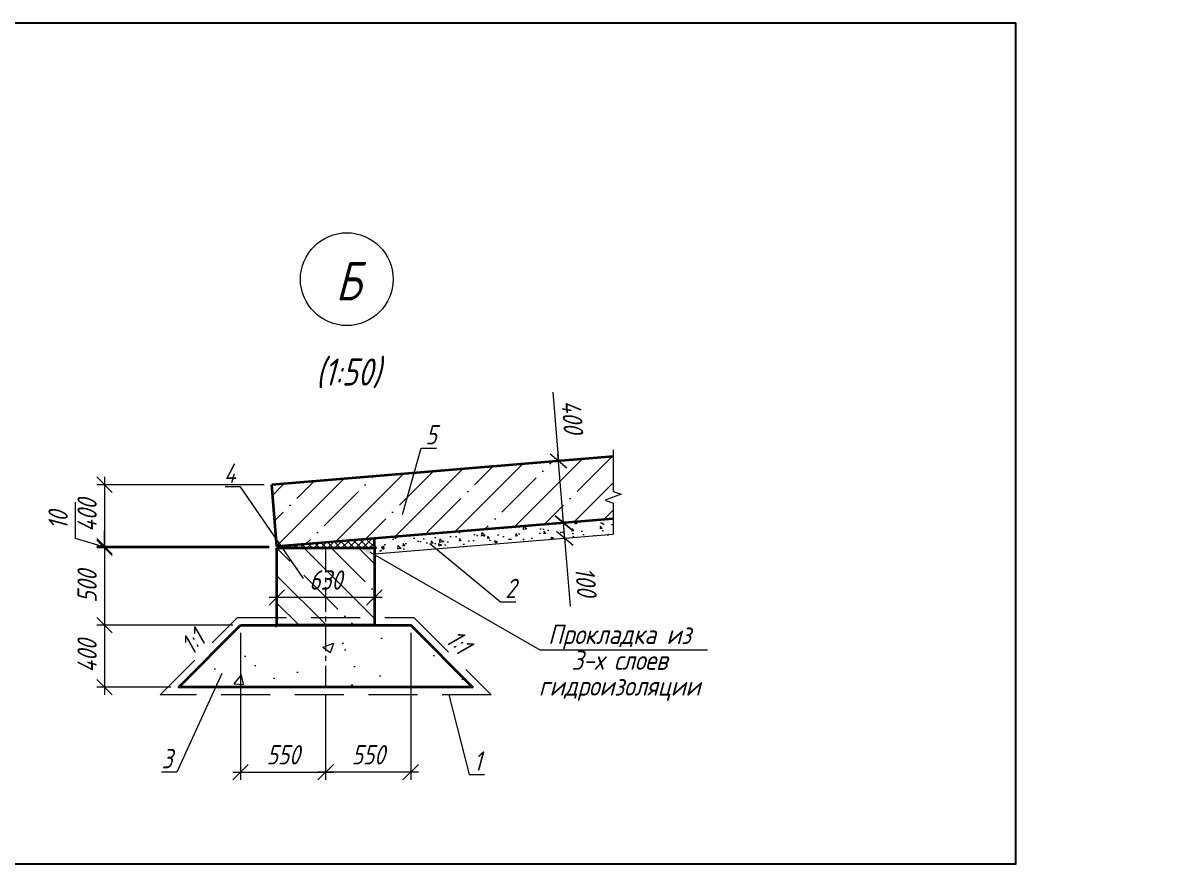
# Model space of a CAD drawing. Header units: millimetres. Extents: x 6546658 to 12951752, y -1354198 to 1102852.
# Drawn here: x 11588978 to 11596376, y -31422 to -25984 of the extents above; entities that cross this region are included whole.
import ezdxf
from ezdxf import colors
from ezdxf.entities.mleader import LeaderData, LeaderLine
from ezdxf.math import Vec2, Vec3

# ---------------------------------------------------------------- set-up
doc = ezdxf.new("R2010")
doc.units = ezdxf.units.MM
doc.linetypes.add('осевая', pattern=[50.8, 31.75, -6.35, 6.35, -6.35])
doc.linetypes.add('штриховая', pattern=[19.05, 12.7, -6.35])
doc.layers.get('Defpoints').update_dxf_attribs({"color": 254, "lineweight": 0})
for name, color, linetype, lineweight in [('ИС_Med', 7, 'Continuous', 35), ('ИС_TXT', 4, 'Continuous', 18), ('ИС_TXT_ЗГЛ', 1, 'Continuous', 35), ('ИС_МВН', 3, 'Continuous', 18), ('ИС_Невид', 4, 'штриховая', 18), ('ИС_Ось', 1, 'осевая', 18), ('ИС_РЗМ', 3, 'Continuous', 18), ('ИС_Тон', 3, 'Continuous', 18), ('ИС_Штр', 3, 'Continuous', 9), ('ИС_Штриховка', 2, 'Continuous', 9)]:
    doc.layers.add(name, color=color, linetype=linetype, lineweight=lineweight)
doc.styles.add('0', font='isocpeur.ttf', dxfattribs={"width": 0.8, "oblique": 15})
doc.dimstyles.new('М50', dxfattribs={"dimscale": 50, "dimtxt": 2.5, "dimasz": 2, "dimexe": 1, "dimexo": 1, "dimgap": 1, "dimtad": 1, "dimdec": 0, "dimtxsty": '0', "dimblk1": 'OBLIQUE', "dimblk2": 'OBLIQUE', "dimsah": 1, "dimcen": 2.5, "dimdle": 1, "dimclrd": 256, "dimclre": 256, "dimclrt": 256, "dimaunit": 1, "dimadec": 0, "dimazin": 0, "dimtfac": 0.75, "dimtdec": 0, "dimtmove": 1, "dimatfit": 2, "dimldrblk": 'OBLIQUE', "dimfxl": 1, "dimtolj": 1, "dimtzin": 0, "dimlwd": -1, "dimlwe": -1, "dimarcsym": 0})

# ---------------------------------------------------------------- blocks, each defined once
blk = doc.blocks.new('_Oblique')
at = {"color": 0, "linetype": 'ByBlock', "lineweight": -2}
blk.add_line((-0.5, -0.5), (0.5, 0.5), dxfattribs=at)
blk = doc.blocks.new('*D147')
at = {"layer": 'Defpoints', "color": 0, "transparency": 16777216}
for p in [(11590587.3, -28968.8, -207821.8), (11589505.5, -29367.4), (11590620.1, -29367.4, -207821.8)]:
    blk.add_point(p, dxfattribs=at)
at = {"layer": 'ИС_РЗМ', "transparency": 16777216}
for p, q in [((11589505.5, -28918.8), (11589505.5, -29417.4)), ((11590537.3, -28968.8), (11589455.5, -28968.8)), ((11590570.1, -29367.4), (11589455.5, -29367.4))]:
    blk.add_line(p, q, dxfattribs=at)
at = {"layer": 'ИС_РЗМ', "transparency": 16777216, "xscale": 100, "yscale": 100, "zscale": 100}
for p, rotation in [((11589505.5, -28968.8), 90), ((11589505.5, -29367.4), 270)]:
    blk.add_blockref('_Oblique', p, dxfattribs=dict(at, rotation=rotation))
at = {"layer": 'ИС_РЗМ', "transparency": 16777216, "insert": (11589393, -29168.1), "char_height": 125, "attachment_point": 5, "rotation": 90, "style": '0'}
blk.add_mtext('\\A1;400', dxfattribs=at)
blk = doc.blocks.new('*D148')
at = {"layer": 'Defpoints', "color": 0, "transparency": 16777216}
for p in [(11590620.1, -29377.4, -207821.8), (11589505.5, -29877.4), (11590385.1, -29877.4, -207821.8)]:
    blk.add_point(p, dxfattribs=at)
at = {"layer": 'ИС_РЗМ', "transparency": 16777216}
for p, q in [((11589505.5, -29327.4), (11589505.5, -29927.4)), ((11590570.1, -29377.4), (11589455.5, -29377.4)), ((11590335.1, -29877.4), (11589455.5, -29877.4))]:
    blk.add_line(p, q, dxfattribs=at)
at = {"layer": 'ИС_РЗМ', "transparency": 16777216, "xscale": 100, "yscale": 100, "zscale": 100}
for p, rotation in [((11589505.5, -29377.4), 90), ((11589505.5, -29877.4), 270)]:
    blk.add_blockref('_Oblique', p, dxfattribs=dict(at, rotation=rotation))
at = {"layer": 'ИС_РЗМ', "transparency": 16777216, "insert": (11589393, -29627.4), "char_height": 125, "attachment_point": 5, "rotation": 90, "style": '0'}
blk.add_mtext('\\A1;500', dxfattribs=at)
blk = doc.blocks.new('*D149')
at = {"layer": 'Defpoints', "color": 0, "transparency": 16777216}
for p in [(11590385.1, -29877.4, -207821.8), (11590935.1, -30277.4, -207821.8), (11590935.1, -30827.4)]:
    blk.add_point(p, dxfattribs=at)
at = {"layer": 'ИС_РЗМ', "transparency": 16777216}
for p, q in [((11590385.1, -29927.4), (11590385.1, -30877.4)), ((11590935.1, -30327.4), (11590935.1, -30877.4)), ((11590335.1, -30827.4), (11590985.1, -30827.4))]:
    blk.add_line(p, q, dxfattribs=at)
at = {"layer": 'ИС_РЗМ', "transparency": 16777216, "xscale": 100, "yscale": 100, "zscale": 100, "rotation": 180}
blk.add_blockref('_Oblique', (11590385.1, -30827.4), dxfattribs=at)
at = {"layer": 'ИС_РЗМ', "transparency": 16777216, "xscale": 100, "yscale": 100, "zscale": 100}
blk.add_blockref('_Oblique', (11590935.1, -30827.4), dxfattribs=at)
at = {"layer": 'ИС_РЗМ', "transparency": 16777216, "insert": (11590660.1, -30714.9), "char_height": 125, "attachment_point": 5, "style": '0'}
blk.add_mtext('\\A1;550', dxfattribs=at)
blk = doc.blocks.new('*D150')
at = {"layer": 'Defpoints', "color": 0, "transparency": 16777216}
for p in [(11591485.1, -29877.4, -207821.8), (11590935.1, -30277.4, -207821.8), (11590935.1, -30827.4)]:
    blk.add_point(p, dxfattribs=at)
at = {"layer": 'ИС_РЗМ', "transparency": 16777216}
for p, q in [((11591485.1, -29927.4), (11591485.1, -30877.4)), ((11590935.1, -30327.4), (11590935.1, -30877.4)), ((11591535.1, -30827.4), (11590885.1, -30827.4))]:
    blk.add_line(p, q, dxfattribs=at)
at = {"layer": 'ИС_РЗМ', "transparency": 16777216, "xscale": 100, "yscale": 100, "zscale": 100, "rotation": 180}
blk.add_blockref('_Oblique', (11590935.1, -30827.4), dxfattribs=at)
at = {"layer": 'ИС_РЗМ', "transparency": 16777216, "xscale": 100, "yscale": 100, "zscale": 100}
blk.add_blockref('_Oblique', (11591485.1, -30827.4), dxfattribs=at)
at = {"layer": 'ИС_РЗМ', "transparency": 16777216, "insert": (11591210.1, -30714.9), "char_height": 125, "attachment_point": 5, "style": '0'}
blk.add_mtext('\\A1;550', dxfattribs=at)
blk = doc.blocks.new('*D151')
at = {"layer": 'Defpoints', "color": 0, "transparency": 16777216}
for p in [(11590385.1, -29877.4), (11589505.5, -30277.4), (11589985.1, -30277.4)]:
    blk.add_point(p, dxfattribs=at)
at = {"layer": 'ИС_РЗМ', "transparency": 16777216}
for p, q in [((11590335.1, -29877.4), (11589455.5, -29877.4)), ((11589505.5, -29827.4), (11589505.5, -30327.4)), ((11589935.1, -30277.4), (11589455.5, -30277.4))]:
    blk.add_line(p, q, dxfattribs=at)
at = {"layer": 'ИС_РЗМ', "transparency": 16777216, "xscale": 100, "yscale": 100, "zscale": 100}
for p, rotation in [((11589505.5, -29877.4), 90), ((11589505.5, -30277.4), 270)]:
    blk.add_blockref('_Oblique', p, dxfattribs=dict(at, rotation=rotation))
at = {"layer": 'ИС_РЗМ', "transparency": 16777216, "insert": (11589393, -30077.4), "char_height": 125, "attachment_point": 5, "rotation": 90, "style": '0'}
blk.add_mtext('\\A1;400', dxfattribs=at)
blk = doc.blocks.new('*D152')
at = {"layer": 'Defpoints', "color": 0, "transparency": 16777216}
for p in [(11592453.5, -29216.9), (11592473.6, -29215.3), (11592461.7, -29316.6)]:
    blk.add_point(p, dxfattribs=at)
at = {"layer": 'ИС_РЗМ', "transparency": 16777216}
for p, q in [((11592485.9, -29364.8), (11592469.5, -29165.5)), ((11592503.3, -29212.9), (11592523.4, -29211.2)), ((11592517.9, -29755.1), (11592481.8, -29315)), ((11592511.5, -29312.5), (11592531.6, -29310.9))]:
    blk.add_line(p, q, dxfattribs=at)
at = {"layer": 'ИС_РЗМ', "transparency": 16777216, "xscale": 100, "yscale": 100, "zscale": 100}
for p, rotation in [((11592473.6, -29215.3), 94.69270949651275), ((11592481.8, -29315), 274.6927094965127)]:
    blk.add_blockref('_Oblique', p, dxfattribs=dict(at, rotation=rotation))
at = {"layer": 'ИС_РЗМ', "transparency": 16777216, "insert": (11592617.6, -29594.7), "char_height": 125, "attachment_point": 5, "rotation": 274.69271, "style": '0', "bg_fill": 3, "box_fill_scale": 1.1, "bg_fill_color": 256, "bg_fill_true_color": 13158600, "bg_fill_transparency": 0}
blk.add_mtext('\\A1;100', dxfattribs=at)
blk = doc.blocks.new('*D153')
at = {"layer": 'Defpoints', "color": 0, "transparency": 16777216}
for p in [(11592440.9, -28816.6), (11592511.8, -28810.8), (11592544.5, -29209.5)]:
    blk.add_point(p, dxfattribs=at)
at = {"layer": 'ИС_РЗМ', "transparency": 16777216}
for p, q in [((11592404.4, -28371.9), (11592440.9, -28816.6)), ((11592477.7, -29265.1), (11592436.8, -28766.8)), ((11592462, -28814.9), (11592391, -28820.7)), ((11592494.7, -29213.6), (11592423.7, -29219.4))]:
    blk.add_line(p, q, dxfattribs=at)
at = {"layer": 'ИС_РЗМ', "transparency": 16777216, "xscale": 100, "yscale": 100, "zscale": 100}
for p, rotation in [((11592440.9, -28816.6), 94.69270949758454), ((11592473.6, -29215.3), 274.6927094975846)]:
    blk.add_blockref('_Oblique', p, dxfattribs=dict(at, rotation=rotation))
at = {"layer": 'ИС_РЗМ', "transparency": 16777216, "insert": (11592530.1, -28528.9), "char_height": 125, "attachment_point": 5, "rotation": 274.69271, "style": '0'}
blk.add_mtext('\\A1;400', dxfattribs=at)
blk = doc.blocks.new('_None')
blk = doc.blocks.new('*D157')
at = {"layer": 'Defpoints', "color": 0, "transparency": 16777216}
for p in [(11589505.5, -29367.4), (11590620.1, -29367.4, -207821.8), (11590620.1, -29377.4, -207821.8)]:
    blk.add_point(p, dxfattribs=at)
at = {"layer": 'ИС_РЗМ', "transparency": 16777216}
for p, q in [((11589318, -29316.2), (11589318, -29082.7)), ((11589505.5, -29367.4), (11589505.5, -29267.4)), ((11589505.5, -29372.4), (11589318, -29316.2)), ((11590570.1, -29367.4), (11589455.5, -29367.4)), ((11589505.5, -29377.4), (11589505.5, -29367.4)), ((11589505.5, -29377.4), (11589505.5, -29367.4)), ((11590570.1, -29377.4), (11589455.5, -29377.4)), ((11589505.5, -29377.4), (11589505.5, -29477.4))]:
    blk.add_line(p, q, dxfattribs=at)
at = {"layer": 'ИС_РЗМ', "transparency": 16777216, "xscale": 100, "yscale": 100, "zscale": 100}
for p, rotation in [((11589505.5, -29367.4), 270), ((11589505.5, -29377.4), 90)]:
    blk.add_blockref('_Oblique', p, dxfattribs=dict(at, rotation=rotation))
at = {"layer": 'ИС_РЗМ', "transparency": 16777216, "insert": (11589205.5, -29199.4), "char_height": 125, "attachment_point": 5, "rotation": 90, "style": '0'}
blk.add_mtext('\\A1;10', dxfattribs=at)
blk = doc.blocks.new('*D158')
at = {"layer": 'Defpoints', "color": 0, "transparency": 16777216}
for p in [(11590620.1, -29377.4, -207821.8), (11591250.1, -29377.4, -207821.8), (11590620.1, -29697.7)]:
    blk.add_point(p, dxfattribs=at)
at = {"layer": 'ИС_РЗМ', "transparency": 16777216}
for p, q in [((11590620.1, -29427.4), (11590620.1, -29747.7)), ((11591250.1, -29427.4), (11591250.1, -29747.7)), ((11591300.1, -29697.7), (11590570.1, -29697.7))]:
    blk.add_line(p, q, dxfattribs=at)
at = {"layer": 'ИС_РЗМ', "transparency": 16777216, "xscale": 100, "yscale": 100, "zscale": 100, "rotation": 180}
blk.add_blockref('_Oblique', (11590620.1, -29697.7), dxfattribs=at)
at = {"layer": 'ИС_РЗМ', "transparency": 16777216, "xscale": 100, "yscale": 100, "zscale": 100}
blk.add_blockref('_Oblique', (11591250.1, -29697.7), dxfattribs=at)
at = {"layer": 'ИС_РЗМ', "transparency": 16777216, "insert": (11590935.1, -29585.2), "char_height": 125, "attachment_point": 5, "style": '0'}
blk.add_mtext('\\A1;630', dxfattribs=at)

msp = doc.modelspace()

# ---------------------------------------------------------------- hatches: boundary and pattern name
at = {"layer": 'ИС_Штр'}
h = msp.add_hatch(dxfattribs=at)
h.set_pattern_fill('AR-CONC', color=256)
h.set_pattern_definition([(130, (13194773.86, -266541.21), (-182.184669, -15.939086), [19.05, -209.55]), (185, (13194773.86, -266541.2), (35.243421, 191.056845), [15.24, -167.640584]), (79.548555, (13194758.68, -266542.54), (-146.941247, 175.117752), [16.190009, -178.090245]), (133.8158, (13194773.86, -266490.4), (-271.07904, -42.042328), [28.575, -314.325]), (83.364442, (13194751.27, -266493.9), (-237.404134, 247.426125), [24.285023, -267.13561]), (188.815849, (13194773.86, -266490.4), (-237.404134, 247.426125), [22.859967, -251.45973]), (159, (13194748.46, -266503.11), (-151.614391, -102.265198), [19.05, -209.55]), (214, (13194748.46, -266503.1), (-61.802028, 184.187966), [15.24, -167.64]), (108.548555, (13194735.83, -266511.63), (-213.41642, 81.922769), [16.190009, -178.089938]), (142.5, (13194773.86, -266541.21), (-3.0886033, 84.555039), [0, -165.608, 0, -170.18, 0, -168.275]), (172.5, (13194773.86, -266541.21), (-66.8196625, 100.180575), [0, -97.028, 0, -161.798, 0, -64.135]), (212.5, (13194830.5, -266541.21), (-135.5905952, -5.728744), [0, -63.5, 0, -198.12, 0, -262.89]), (222.5, (13194855.9, -266541.21), (-148.129181, 25.426491), [0, -82.55, 0, -131.572, 0, -186.69])])
h.paths.add_polyline_path([(11592795, -29289.2), (11592795, -29188.9), (11591250.1, -29315.7), (11591250.1, -29367.4), (11591250.1, -29416.1)])
h = msp.add_hatch(dxfattribs=at)
h.set_pattern_fill('ANSI37', color=256, scale=10)
h.set_pattern_definition([(135, (13194773.86, -266551.21), (22.4506403, 22.4506403), []), (45, (13194773.86, -266551.21), (22.4506403, -22.4506403), [])])
h.paths.add_polyline_path([(11591250.1, -29315.7), (11590934.3, -29341.7), (11590935.1, -29377.4), (11591250.1, -29377.4)])
h.paths.add_polyline_path([(11590934.3, -29341.7), (11590620.1, -29367.4), (11590620.1, -29377.4), (11590935.1, -29377.4)])
at = {"layer": 'ИС_Штриховка'}
h = msp.add_hatch(dxfattribs=at)
h.set_pattern_fill('ANSI35', color=256, scale=1000)
h.set_pattern_definition([(45, (10586436.33, -150370.5), (-176.776695, 176.776695), []), (45, (10586613.1, -150370.5), (-176.776695, 176.776695), [312.5, -62.5, 0, -62.5])])
h.paths.add_polyline_path([(11590587.3, -28968.8), (11591085.7, -28927.9), (11591118.4, -29326.5), (11590620.1, -29367.4)])
h.paths.add_polyline_path([(11591085.7, -28927.9), (11591118.4, -29326.5), (11592795, -29188.9), (11592795, -29087.4), (11592743.5, -29068.7), (11592846.5, -29031.2), (11592795, -29012.4), (11592794.9, -28787.6)])
h = msp.add_hatch(dxfattribs=at)
h.set_pattern_fill('ANSI35', color=256, scale=1000, angle=90)
h.set_pattern_definition([(135, (10586436.33, -150380.5), (-176.776695, -176.776695), []), (135, (10586436.33, -150203.74), (-176.776695, -176.776695), [312.5, -62.5, 0, -62.5])])
h.paths.add_polyline_path([(11591250.1, -29377.4), (11590620.1, -29377.4), (11590620.1, -29877.4), (11591250.1, -29877.4)])
h = msp.add_hatch(dxfattribs=at)
h.set_pattern_fill('AR-CONC', color=256, scale=100)
h.set_pattern_definition([(50, (10586436.3, -150380.5), (717.26018, -62.75213), [75, -825]), (355, (10586436.3, -150380.5), (-138.75133, 752.19213), [60, -660]), (100.451444, (10586496.1, -150385.74), (578.50885, 689.44), [63.7402, -701.1421]), (46.1842, (10586436.3, -150180.5), (1067.2413, -165.5193), [112.5, -1237.5]), (96.63564, (10586525.3, -150194.3), (934.6619, 974.1186), [95.6103, -1051.7138]), (351.18416, (10586436.3, -150180.5), (934.662, 974.1186), [90, -990]), (21, (10586536.3, -150230.5), (596.90705, -402.6189), [75, -825]), (326, (10586536.3, -150230.5), (243.31533, 725.15005), [60, -660]), (71.451445, (10586586.1, -150264.06), (840.2224, 322.53115), [63.7402, -701.1421]), (37.5, (10586436.33, -150380.5), (12.159855, 332.893854), [0, -652, 0, -670, 0, -662.5]), (7.5, (10586436.33, -150380.5), (263.06954, 394.41171), [0, -382, 0, -637, 0, -252.5]), (327.5, (10586213.33, -150380.5), (533.822436, -22.55487), [0, -250, 0, -780, 0, -1035]), (317.5, (10586113.33, -150380.5), (583.18617, 100.10498), [0, -325, 0, -518, 0, -735])])
h.paths.add_polyline_path([(11591485.1, -29877.4), (11590385.1, -29877.4), (11589985.1, -30277.4), (11591885.1, -30277.4)])

# ---------------------------------------------------------------- linework, layer by layer
at = {"layer": 'ИС_Med', "ltscale": 350}
for p, q in [((11592794.9, -28787.6), (11590587.3, -28968.8)), ((11590620.1, -29367.4), (11590587.3, -28968.8)), ((11592795, -29188.9), (11590620.1, -29367.4)), ((11590620.1, -29377.4), (11591250.1, -29377.4))]:
    msp.add_line(p, q, dxfattribs=at)
msp.add_lwpolyline([(11591250.1, -29377.4), (11591250.1, -29315.7)], dxfattribs=at)
for points in [[(11590620.1, -29377.4), (11591250.1, -29377.4), (11591250.1, -29877.4), (11590620.1, -29877.4)], [(11590385.1, -29877.4), (11591485.1, -29877.4), (11591885.1, -30277.4), (11589985.1, -30277.4)]]:
    msp.add_lwpolyline(points, close=True, dxfattribs=at)
at = {"layer": 'ИС_МВН', "linetype": 'Continuous', "ltscale": 350}
msp.add_lwpolyline([(11592794.9, -28743.6), (11592795, -29012.4), (11592846.5, -29031.2), (11592743.5, -29068.7), (11592795, -29087.4), (11592795, -29289.2)], dxfattribs=at)
at = {"layer": 'ИС_МВН', "color": 1}
msp.add_circle((11591072.2, -27640.4, 207821.8), 300, dxfattribs=at)
at = {"layer": 'ИС_Невид', "ltscale": 25}
msp.add_lwpolyline([(11590364.4, -29827.4), (11591505.8, -29827.4), (11592005.8, -30327.4), (11589864.4, -30327.4)], close=True, dxfattribs=at)
at = {"layer": 'ИС_Ось', "ltscale": 5}
msp.add_lwpolyline([(11590935.1, -29377.4), (11590935.1, -30277.4)], dxfattribs=at)
at = {"layer": 'ИС_Тон'}
msp.add_lwpolyline([(11591250.1, -29416.1), (11592795, -29289.2)], dxfattribs=at)

# ---------------------------------------------------------------- texts
at = {"layer": 'ИС_TXT', "ltscale": 350, "char_height": 125, "style": '0'}
for insert, attachment_point, rotation in [((11590077.7, -29893.7, 207821.8), 3, 45), ((11591792.4, -29893.7, 207821.8), 1, 315)]:
    msp.add_mtext('1:1', dxfattribs=dict(at, insert=insert, attachment_point=attachment_point, rotation=rotation))
at = {"layer": 'ИС_TXT_ЗГЛ', "ltscale": 0.5, "insert": (11591080.9, -27936.7, 207821.8), "char_height": 250, "width": 1553.026, "attachment_point": 5, "style": '0'}
msp.add_mtext('\\pxsm1.5;Б{\\H2x;\\P\\H0.35x;(1:50)}', dxfattribs=at)

# ---------------------------------------------------------------- dimensions: what is measured, and where the dimension line sits
at = {"layer": 'ИС_РЗМ'}
dim = msp.add_linear_dim(base=(11589505.5, -29367.4, 207821.8), p1=(11590587.3, -28968.8), p2=(11590620.1, -29367.4), angle=90, text='400', dimstyle='М50', override={"dimrnd": 5}, dxfattribs=at)
dim.commit()
dim.dimension.update_dxf_attribs({"geometry": '*D147', "text_midpoint": (11589505.5, -29168.1, 207821.8), "dimtype": 160})
for base, p1, p2, angle, picture, middle in [((11589505.5, -29367.4, 207821.8), (11590620.1, -29377.4), (11590620.1, -29367.4), 90, '*D157', (11589205.5, -29266.2, 207821.8)), ((11589505.5, -29877.4, 207821.8), (11590620.1, -29377.4), (11590385.1, -29877.4), 90, '*D148', (11589393, -29627.4, 207821.8)), ((11589505.5, -30277.4), (11590385.1, -29877.4), (11589985.1, -30277.4), 90, '*D151', (11589393, -30077.4)), ((11590935.1, -30827.4, 207821.8), (11591485.1, -29877.4), (11590935.1, -30277.4), 180, '*D150', (11591210.1, -30714.9, 207821.8))]:
    dim = msp.add_linear_dim(base=base, p1=p1, p2=p2, angle=angle, dimstyle='М50', dxfattribs=at)
    dim.commit()
    dim.dimension.update_dxf_attribs({"geometry": picture, "text_midpoint": middle})
for base, p1, p2, picture, middle in [((11590620.1, -29697.7, 207821.8), (11591250.1, -29377.4), (11590620.1, -29377.4), '*D158', (11590935.1, -29585.2, 207821.8)), ((11590935.1, -30827.4, 207821.8), (11590385.1, -29877.4), (11590935.1, -30277.4), '*D149', (11590660.1, -30714.9, 207821.8))]:
    dim = msp.add_linear_dim(base=base, p1=p1, p2=p2, dimstyle='М50', dxfattribs=at)
    dim.commit()
    dim.dimension.update_dxf_attribs({"geometry": picture, "text_midpoint": middle})

# ---------------------------------------------------------------- leaders
at = {"layer": 'ИС_МВН'}
ml = msp.add_multileader_mtext('Standard', dxfattribs=at)
ml.set_content('4', color=256, style='0')
ml.set_leader_properties(color=256, linetype='ByLayer', lineweight=-1)
ml.set_arrow_properties(name='NONE')
ml.build(insert=Vec2(0, 0))
ml.multileader.update_dxf_attribs({"text_left_attachment_type": 6, "text_right_attachment_type": 6, "dogleg_length": 0.36, "arrow_head_size": 100, "scale": 50})
ctx = ml.context
ctx.base_point, ctx.scale, ctx.char_height, ctx.arrow_head_size, ctx.landing_gap_size, ctx.plane_origin = Vec3(11590263.5, -28983.1), 50, 125, 100, 5, Vec3(11588986.8, -29533.4)
ctx.left_attachment, ctx.right_attachment, ctx.text_align_type = 6, 6, 1
notes = []
notes.append((ctx, [(1, (1, 1, 0), (11590385, -28983.1), (-1, 0), 18, [(0, [(11590793.1, -29575.7)], 0, [])])]))
ctx.mtext.insert, ctx.mtext.alignment, ctx.mtext.flow_direction = Vec3(11590315.2, -28833.1), 2, 5
ml = msp.add_multileader_mtext('Standard', dxfattribs=at)
ml.set_content('2', color=256, style='0')
ml.set_leader_properties(color=256, linetype='ByLayer', lineweight=-1)
ml.set_arrow_properties(name='NONE')
ml.build(insert=Vec2(0, 0))
ml.multileader.update_dxf_attribs({"text_left_attachment_type": 6, "text_right_attachment_type": 6, "dogleg_length": 0.36, "arrow_head_size": 100, "scale": 50})
ctx = ml.context
ctx.base_point, ctx.scale, ctx.char_height, ctx.arrow_head_size, ctx.landing_gap_size, ctx.plane_origin = Vec3(11592084.4, -29726.7), 50, 125, 100, 5, Vec3(11592112.3, -29608.7)
ctx.left_attachment, ctx.right_attachment, ctx.text_align_type = 6, 6, 1
notes.append((ctx, [(1, (1, 1, 0), (11592066.4, -29726.7), (1, 0), 18, [(0, [(11591608.3, -29349.8)], 0, [])])]))
ctx.mtext.insert, ctx.mtext.alignment, ctx.mtext.flow_direction = Vec3(11592131.1, -29576.7), 2, 5
ml = msp.add_multileader_mtext('Standard', dxfattribs=at)
ml.set_content('\\pxsm0.8,t1.6;3', color=256, style='0')
ml.set_leader_properties(color=256, linetype='ByLayer', lineweight=-1)
ml.set_arrow_properties(name='NONE')
ml.build(insert=Vec2(0, 0))
ml.multileader.update_dxf_attribs({"text_left_attachment_type": 6, "text_right_attachment_type": 6, "dogleg_length": 0.36, "arrow_head_size": 100, "scale": 50})
ctx = ml.context
ctx.base_point, ctx.scale, ctx.char_height, ctx.arrow_head_size, ctx.landing_gap_size, ctx.plane_origin = Vec3(11589862.5, -30827.4), 50, 125, 100, 5, Vec3(11590137.7, -30327.4)
ctx.left_attachment, ctx.right_attachment, ctx.text_align_type = 6, 6, 1
notes.append((ctx, [(1, (1, 1, 0), (11589974, -30827.4), (-1, 0), 18, [(0, [(11590264.4, -30188.9)], 0, [])])]))
ctx.mtext.insert, ctx.mtext.alignment, ctx.mtext.flow_direction = Vec3(11589909.2, -30677.4), 2, 5
ml = msp.add_multileader_mtext('Standard', dxfattribs=at)
ml.set_content('1', color=256, style='0')
ml.set_leader_properties(color=256, linetype='ByLayer', lineweight=-1)
ml.set_arrow_properties(name='NONE')
ml.build(insert=Vec2(0, 0))
ml.multileader.update_dxf_attribs({"text_left_attachment_type": 6, "text_right_attachment_type": 6, "dogleg_length": 0.36, "arrow_head_size": 100, "scale": 50})
ctx = ml.context
ctx.base_point, ctx.scale, ctx.char_height, ctx.arrow_head_size, ctx.landing_gap_size, ctx.plane_origin = Vec3(11591881.4, -30842.1), 50, 125, 100, 5, Vec3(11591732.5, -30327.4)
ctx.left_attachment, ctx.right_attachment, ctx.text_align_type = 6, 6, 1
notes.append((ctx, [(1, (1, 1, 0), (11591863.4, -30842.1), (1, 0), 18, [(0, [(11591732.5, -30327.4)], 0, [])])]))
ctx.mtext.insert, ctx.mtext.alignment, ctx.mtext.flow_direction = Vec3(11591918.2, -30692.1), 2, 5
for ctx, leaders in notes:
    for number, flags, end, landing, length, lines in leaders:
        leader = LeaderData()
        leader.index, (leader.has_last_leader_line, leader.has_dogleg_vector, leader.attachment_direction) = number, flags
        leader.last_leader_point, leader.dogleg_vector, leader.dogleg_length = Vec3(end), Vec3(landing), length
        for number, points, colour, breaks in lines:
            line = LeaderLine()
            line.index, line.vertices, line.color, line.breaks = number, Vec3.list(points), colors.encode_raw_color(colour), breaks
            leader.lines.append(line)
        ctx.leaders.append(leader)

# ---------------------------------------------------------------- next in the draw order: dimensions: what is measured, and where the dimension line sits
at = {"layer": 'ИС_РЗМ'}
dim = msp.add_linear_dim(base=(11592473.6, -29215.3), p1=(11592461.7, -29316.6), p2=(11592453.5, -29216.9), angle=94.69271, dimstyle='М50', override={"dimtfill": 1}, dxfattribs=at)
dim.commit()
dim.dimension.update_dxf_attribs({"geometry": '*D152', "text_midpoint": (11592505.5, -29603.9), "dimtype": 161})

# ---------------------------------------------------------------- next in the draw order: linework, layer by layer
at = {"color": 1, "elevation": 207821.8}
msp.add_lwpolyline([(11583380.9, -25983.8), (11595396.4, -25983.8), (11595396.4, -31421.5), (11583380.9, -31421.5)], close=True, dxfattribs=at)

# ---------------------------------------------------------------- next in the draw order: dimensions: what is measured, and where the dimension line sits
at = {"layer": 'ИС_РЗМ'}
dim = msp.add_linear_dim(base=(11592440.9, -28816.6), p1=(11592544.5, -29209.5), p2=(11592511.8, -28810.8), angle=274.69271, text='400', dimstyle='М50', dxfattribs=at)
dim.commit()
dim.dimension.update_dxf_attribs({"geometry": '*D153', "text_midpoint": (11592428, -28537.3), "dimtype": 160})

# ---------------------------------------------------------------- next in the draw order: leaders
at = {"layer": 'ИС_МВН'}
ml = msp.add_multileader_mtext('Standard', dxfattribs=at)
ml.set_content('5', color=256, style='0')
ml.set_leader_properties(color=256, linetype='ByLayer', lineweight=-1)
ml.set_arrow_properties(name='NONE')
ml.build(insert=Vec2(0, 0))
ml.multileader.update_dxf_attribs({"text_left_attachment_type": 6, "text_right_attachment_type": 6, "dogleg_length": 0.36, "arrow_head_size": 100, "scale": 50})
ctx = ml.context
ctx.base_point, ctx.scale, ctx.char_height, ctx.arrow_head_size, ctx.landing_gap_size, ctx.plane_origin = Vec3(11591570.4, -28733.6, 207821.8), 50, 125, 100, 5, Vec3(11591580.4, -29161.3, 207821.8)
ctx.left_attachment, ctx.right_attachment, ctx.text_align_type = 6, 6, 1
notes = []
notes.append((ctx, [(0, (1, 1, 0), (11591552.4, -28733.6, 207821.8), (1, 0), 18, [(0, [(11591431.2, -29161.3, 207821.8)], 0, [])])]))
ctx.mtext.insert, ctx.mtext.width, ctx.mtext.alignment, ctx.mtext.flow_direction = Vec3(11591617.1, -28583.6, 207821.8), 1558.391, 2, 5
ml = msp.add_multileader_mtext('Standard', dxfattribs=at)
ml.set_content('\\pxsm0.8,t0.016;{\\W0.85;Прокладка из \\P3-х слоев \\Pгидроизоляции}', color=256, style='0')
ml.set_leader_properties(color=256, linetype='ByLayer', lineweight=-1)
ml.build(insert=Vec2(0, 0))
ml.multileader.update_dxf_attribs({"text_left_attachment_type": 6, "text_right_attachment_type": 6, "dogleg_length": 0.36, "arrow_head_size": 100, "scale": 50})
ctx = ml.context
ctx.base_point, ctx.scale, ctx.char_height, ctx.arrow_head_size, ctx.landing_gap_size, ctx.plane_origin = Vec3(11592338.3, -30036.5, 207821.8), 50, 125, 100, 5, Vec3(11592407.3, -29260.3, 207821.8)
ctx.left_attachment, ctx.right_attachment, ctx.text_align_type = 6, 6, 1
notes.append((ctx, [(1, (1, 1, 0), (11592320.3, -30036.5, 207821.8), (1, 0), 18, [(0, [(11591137.4, -29355.3, 207821.8)], 0, [])])]))
ctx.mtext.insert, ctx.mtext.alignment, ctx.mtext.flow_direction = Vec3(11592835.5, -29874, 207821.8), 2, 5
for ctx, leaders in notes:
    for number, flags, end, landing, length, lines in leaders:
        leader = LeaderData()
        leader.index, (leader.has_last_leader_line, leader.has_dogleg_vector, leader.attachment_direction) = number, flags
        leader.last_leader_point, leader.dogleg_vector, leader.dogleg_length = Vec3(end), Vec3(landing), length
        for number, points, colour, breaks in lines:
            line = LeaderLine()
            line.index, line.vertices, line.color, line.breaks = number, Vec3.list(points), colors.encode_raw_color(colour), breaks
            leader.lines.append(line)
        ctx.leaders.append(leader)

doc.saveas('drawing.dxf')
